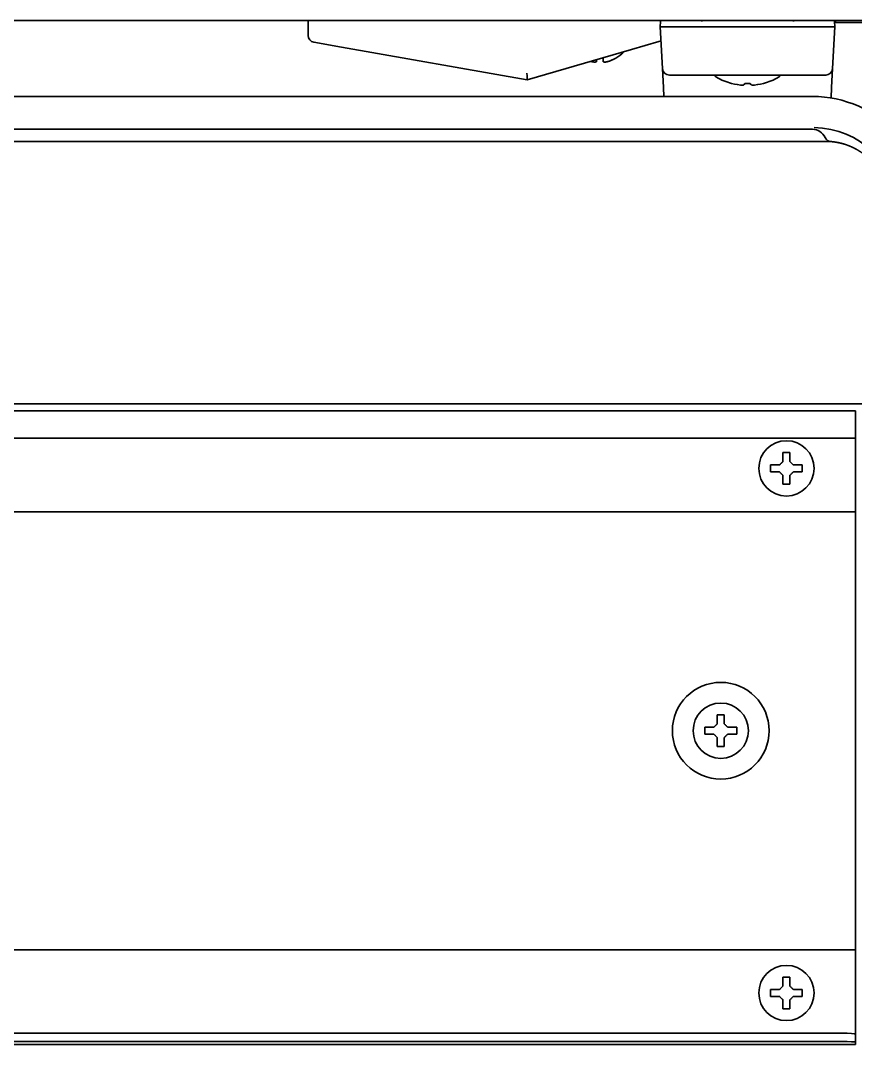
# Model space of a CAD drawing. Extents: x 53 to 4124, y 6244 to 10190.
# Drawn here: x 2777 to 2897.8, y 9927.7 to 10075.9 of the extents above; entities that cross this region are included whole.
import ezdxf

# ---------------------------------------------------------------- set-up
doc = ezdxf.new("R2010")
doc.units = 0
doc.header["$LTSCALE"] = 5
doc.layers.add('1', color=7, linetype='CONTINUOUS', true_color=0xffffff)
doc.layers.add('4', color=7, linetype='CONTINUOUS', true_color=0xffffff)

msp = doc.modelspace()

# ---------------------------------------------------------------- linework, layer by layer
at = {"layer": '1', "color": 7, "linetype": 'Continuous', "lineweight": 35}
for p, q in [((2902.57, 10075.89), (2766.69, 10075.89)), ((2818.56, 10073.73), (2818.56, 10075.89)), ((2869.53, 10074.98), (2869.55, 10075.74)), ((2869.84, 10068.93), (2869.53, 10074.98)), ((2875.52, 10075.74), (2875.52, 10075.89)), ((2888.78, 10074.98), (2875.52, 10074.98)), ((2894.77, 10074.98), (2894.46, 10068.93)), ((2894.75, 10075.74), (2894.77, 10074.98)), ((2894.75, 10075.61), (2897.7, 10075.61)), ((2894.89, 10075.89), (2894.89, 10075.61)), ((2897.7, 10075.61), (2902.68, 10075.61)), ((2823.39, 10072.04), (2819.39, 10072.75)), ((2850.27, 10067.3), (2823.39, 10072.04)), ((2869.34, 10072.85), (2865.34, 10071.68)), ((2865.34, 10071.68), (2850.27, 10067.3)), ((2863.08, 10070.45), (2863.08, 10070.42)), ((2869.99, 10066.21), (2869.84, 10068.93)), ((2894.46, 10068.93), (2894.31, 10066.21)), ((2875.84, 10067.98), (2870.84, 10067.98)), ((2888.46, 10067.98), (2875.84, 10067.98)), ((2893.46, 10067.98), (2888.46, 10067.98)), ((2870.06, 10064.9), (2869.99, 10066.21)), ((2881.55, 10066.52), (2881.55, 10066.52)), ((2882.75, 10066.52), (2882.75, 10066.52)), ((2884.45, 10066.78), (2884.45, 10066.77)), ((2894.31, 10066.21), (2894.23, 10064.68)), ((2274.78, 10020.39), (2903.78, 10020.39)), ((2897.78, 10019.37), (2280.78, 10019.37)), ((2897.78, 10019.37), (2897.78, 10019.15)), ((2897.78, 10019.15), (2897.78, 10015.61)), ((2897.78, 10015.61), (2897.78, 10015.42)), ((2280.78, 10015.42), (2897.78, 10015.42)), ((2897.78, 10015.42), (2897.78, 10005.79)), ((2885.48, 10011.06), (2885.48, 10011.56)), ((2890.08, 10011.56), (2890.08, 10011.06)), ((2885.48, 10010.56), (2885.48, 10011.06)), ((2890.08, 10011.06), (2890.08, 10010.56)), ((2897.78, 10004.79), (2897.78, 10005.79)), ((2897.78, 10004.79), (2280.78, 10004.79)), ((2897.78, 10002.59), (2897.78, 10004.79)), ((2897.78, 10002.59), (2897.78, 9943.59)), ((2875.98, 9973.09), (2875.98, 9973.59)), ((2875.98, 9972.59), (2875.98, 9973.09)), ((2880.58, 9973.59), (2880.58, 9973.09)), ((2880.58, 9973.09), (2880.58, 9972.59)), ((2897.78, 9941.39), (2897.78, 9943.59)), ((2897.78, 9941.39), (2280.78, 9941.39)), ((2897.78, 9940.39), (2897.78, 9941.39)), ((2897.78, 9940.39), (2897.78, 9929.87)), ((2885.48, 9935.13), (2885.48, 9935.63)), ((2890.08, 9935.63), (2890.08, 9935.13)), ((2885.48, 9934.63), (2885.48, 9935.13)), ((2890.08, 9935.13), (2890.08, 9934.63)), ((2897.78, 9929.87), (2897.78, 9929.18)), ((2282.78, 9929.32), (2895.78, 9929.32)), ((2282.78, 9928.12), (2895.78, 9928.12)), ((2897.78, 9929.18), (2897.78, 9927.98)), ((2280.78, 9927.67), (2897.78, 9927.67)), ((2897.78, 9927.67), (2897.78, 9927.98)), ((2897.78, 9927.67), (2897.78, 9927.67))]:
    msp.add_line(p, q, dxfattribs=at)
for centre, radius in [((2887.78, 10011.06), 4), ((2878.28, 9973.09), 7), ((2878.28, 9973.09), 4), ((2887.78, 9935.13), 4)]:
    msp.add_circle(centre, radius, dxfattribs=at)
for centre, radius, start, end in [((2819.56, 10073.73), 1, 180, 260), ((2869.06, 10073.81), 1, 286.2135, 304.9092), ((2860.58, 10074.51), 4.8, 301.5837, 318.7445), ((2870.84, 10068.98), 1, 183, 270), ((2893.46, 10068.98), 1, 270, 357), ((2877.9, 10068.1), 0.5, 194.6023, 240.3206), ((2882.15, 10075.56), 9.08, 240.3206, 255.3324), ((2882.15, 10075.56), 9.08, 284.6676, 299.6794), ((2886.4, 10068.1), 0.5, 299.6794, 345.3977)]:
    msp.add_arc(centre, radius, start, end, dxfattribs=at)
for centre, major_axis, ratio, start_param, end_param in [((2869.8, 10075.73), (0, 0.25), 1, 0.849971, 1.53589), ((2888.78, 10075.73), (0, -0.25), 0.000017, 1.605703, 2.291621), ((2894.5, 10075.73), (-0.25, 0), 1, 3.176499, 3.862418), ((2850.22, 10068.33), (0.06, -1.03), 0.002766, 4.763309, 6.282544), ((2879.85, 10075.56), (0, -8.79), 0.001207, 6.237649, 6.328721), ((2882.07, 10075.56), (0, -9.06), 0.993009, 6.033606, 6.225112), ((2881.49, 10075.56), (0, -9.06), 0.11804, 0.058074, 0.249579), ((2881.49, 10075.56), (0, -9.06), 0.115642, 0.058074, 0.249579), ((2882.15, 10075.56), (0, -8.79), 0.999999, 6.237649, 6.328721), ((2882.15, 10075.56), (0, 8.79), 0.999999, 3.141284, 3.187129), ((2882.81, 10075.56), (0, 9.06), 0.11804, 2.892014, 3.083519), ((2882.23, 10075.56), (0, 9.06), 0.993009, 3.199666, 3.391172), ((2882.23, 10075.56), (0, 9.06), 0.993291, 3.199666, 3.391172), ((2895.78, 9929.18), (-2, 0), 0.069756, 3.141593, 4.712389), ((2895.78, 9927.98), (2, 0), 0.069756, 0, 1.570796)]:
    msp.add_ellipse(centre, major_axis=major_axis, ratio=ratio, start_param=start_param, end_param=end_param, dxfattribs=at)
for points, knots in [([(2875.52, 10074.98), (2875.32, 10074.98), (2875.13, 10074.98), (2874.74, 10074.97), (2874.54, 10074.97), (2874.16, 10074.97), (2873.97, 10074.98), (2873.73, 10074.98), (2873.69, 10074.98), (2873.59, 10074.98), (2873.55, 10074.98), (2873.41, 10074.98), (2873.31, 10074.98), (2873.04, 10074.98), (2872.87, 10074.98), (2872.52, 10074.98), (2872.35, 10074.97), (2872.11, 10074.97), (2872.03, 10074.97), (2871.91, 10074.98), (2871.87, 10074.98), (2871.79, 10074.98), (2871.75, 10074.98), (2871.56, 10074.98), (2871.42, 10074.98), (2871.14, 10074.98), (2870.88, 10074.98), (2870.65, 10074.97), (2870.51, 10074.97), (2870.48, 10074.97), (2870.43, 10074.97), (2870.4, 10074.97), (2870.33, 10074.98), (2870.28, 10074.98), (2870.14, 10074.98), (2870.06, 10074.98), (2869.91, 10074.98), (2869.84, 10074.98), (2869.76, 10074.98), (2869.73, 10074.98), (2869.68, 10074.97), (2869.66, 10074.97), (2869.6, 10074.97), (2869.58, 10074.97), (2869.54, 10074.98), (2869.53, 10074.98), (2869.53, 10074.98)], [0, 0, 0, 0, 0.062581, 0.062581, 0.125162, 0.125162, 0.187743, 0.187743, 0.203388, 0.203388, 0.219033, 0.219033, 0.250323, 0.250323, 0.312904, 0.312904, 0.375485, 0.375485, 0.406775, 0.406775, 0.422421, 0.422421, 0.438066, 0.438066, 0.500647, 0.500647, 0.563228, 0.625808, 0.625808, 0.641454, 0.641454, 0.657099, 0.657099, 0.688389, 0.688389, 0.75097, 0.75097, 0.813551, 0.813551, 0.844841, 0.844841, 0.876132, 0.876132, 0.938713, 0.938713, 1, 1, 1, 1]), ([(2894.77, 10074.98), (2894.77, 10074.98), (2894.76, 10074.98), (2894.72, 10074.97), (2894.7, 10074.97), (2894.62, 10074.97), (2894.57, 10074.98), (2894.5, 10074.98), (2894.49, 10074.98), (2894.46, 10074.98), (2894.44, 10074.98), (2894.39, 10074.98), (2894.35, 10074.98), (2894.24, 10074.98), (2894.16, 10074.98), (2893.97, 10074.98), (2893.87, 10074.97), (2893.71, 10074.97), (2893.65, 10074.97), (2893.57, 10074.98), (2893.54, 10074.98), (2893.47, 10074.98), (2893.44, 10074.98), (2893.29, 10074.98), (2893.16, 10074.98), (2892.88, 10074.98), (2892.59, 10074.98), (2892.27, 10074.97), (2892.07, 10074.97), (2892.03, 10074.97), (2891.94, 10074.97), (2891.9, 10074.97), (2891.78, 10074.98), (2891.69, 10074.98), (2891.43, 10074.98), (2891.25, 10074.98), (2890.89, 10074.98), (2890.71, 10074.98), (2890.43, 10074.98), (2890.33, 10074.98), (2890.14, 10074.97), (2890.04, 10074.97), (2889.75, 10074.97), (2889.56, 10074.97), (2889.17, 10074.98), (2888.98, 10074.98), (2888.78, 10074.98)], [0, 0, 0, 0, 0.061226, 0.061226, 0.123811, 0.123811, 0.186396, 0.186396, 0.202042, 0.202042, 0.217689, 0.217689, 0.248981, 0.248981, 0.311566, 0.311566, 0.374151, 0.374151, 0.405443, 0.405443, 0.42109, 0.42109, 0.436736, 0.436736, 0.499321, 0.499321, 0.561906, 0.62449, 0.62449, 0.640137, 0.640137, 0.655783, 0.655783, 0.687075, 0.687075, 0.74966, 0.74966, 0.812245, 0.812245, 0.843538, 0.843538, 0.87483, 0.87483, 0.937415, 0.937415, 1, 1, 1, 1]), ([(2861.28, 10070.45), (2861.28, 10070.32), (2861.28, 10070.22), (2861.28, 10070.08), (2861.28, 10070.04), (2861.28, 10069.96), (2861.28, 10069.93), (2861.28, 10069.9)], [0, 0, 0, 0, 0.5, 0.5, 0.75, 0.75, 1, 1, 1, 1]), ([(2860.28, 10069.9), (2860.28, 10069.91), (2860.28, 10069.94), (2860.28, 10069.99), (2860.28, 10070.05), (2860.28, 10070.11), (2860.28, 10070.16), (2860.28, 10070.19), (2860.28, 10070.2)], [0, 0, 0, 0, 0.186129, 0.372258, 0.558386, 0.744515, 0.930644, 1, 1, 1, 1]), ([(2888.28, 10013.36), (2888.28, 10013.15), (2888.28, 10012.94), (2888.28, 10012.62), (2888.28, 10012.51), (2888.28, 10012.28), (2888.28, 10012.17), (2888.28, 10012.06)], [0, 0, 0, 0, 0.5, 0.5, 0.75, 0.75, 1, 1, 1, 1]), ([(2885.48, 10011.56), (2885.68, 10011.56), (2885.89, 10011.56), (2886.21, 10011.56), (2886.32, 10011.56), (2886.55, 10011.56), (2886.66, 10011.56), (2886.78, 10011.56)], [0, 0, 0, 0, 0.5, 0.5, 0.75, 0.75, 1, 1, 1, 1]), ([(2887.28, 10008.76), (2887.28, 10008.96), (2887.28, 10009.17), (2887.28, 10009.49), (2887.28, 10009.6), (2887.28, 10009.83), (2887.28, 10009.94), (2887.28, 10010.06)], [0, 0, 0, 0, 0.5, 0.5, 0.75, 0.75, 1, 1, 1, 1]), ([(2890.08, 10010.56), (2889.87, 10010.56), (2889.66, 10010.56), (2889.34, 10010.56), (2889.23, 10010.56), (2889, 10010.56), (2888.89, 10010.56), (2888.78, 10010.56)], [0, 0, 0, 0, 0.5, 0.5, 0.75, 0.75, 1, 1, 1, 1]), ([(2878.78, 9975.39), (2878.78, 9975.19), (2878.78, 9974.98), (2878.78, 9974.66), (2878.78, 9974.55), (2878.78, 9974.32), (2878.78, 9974.21), (2878.78, 9974.09)], [0, 0, 0, 0, 0.5, 0.5, 0.75, 0.75, 1, 1, 1, 1]), ([(2875.98, 9973.59), (2876.18, 9973.59), (2876.39, 9973.59), (2876.71, 9973.59), (2876.82, 9973.59), (2877.05, 9973.59), (2877.16, 9973.59), (2877.28, 9973.59)], [0, 0, 0, 0, 0.5, 0.5, 0.75, 0.75, 1, 1, 1, 1]), ([(2880.58, 9972.59), (2880.37, 9972.59), (2880.16, 9972.59), (2879.84, 9972.59), (2879.73, 9972.59), (2879.5, 9972.59), (2879.39, 9972.59), (2879.28, 9972.59)], [0, 0, 0, 0, 0.5, 0.5, 0.75, 0.75, 1, 1, 1, 1]), ([(2877.78, 9970.79), (2877.78, 9971), (2877.78, 9971.21), (2877.78, 9971.53), (2877.78, 9971.64), (2877.78, 9971.86), (2877.78, 9971.98), (2877.78, 9972.09)], [0, 0, 0, 0, 0.5, 0.5, 0.75, 0.75, 1, 1, 1, 1]), ([(2888.28, 9937.43), (2888.28, 9937.23), (2888.28, 9937.02), (2888.28, 9936.69), (2888.28, 9936.58), (2888.28, 9936.36), (2888.28, 9936.25), (2888.28, 9936.13)], [0, 0, 0, 0, 0.5, 0.5, 0.75, 0.75, 1, 1, 1, 1]), ([(2885.48, 9935.63), (2885.68, 9935.63), (2885.89, 9935.63), (2886.21, 9935.63), (2886.32, 9935.63), (2886.55, 9935.63), (2886.66, 9935.63), (2886.78, 9935.63)], [0, 0, 0, 0, 0.5, 0.5, 0.75, 0.75, 1, 1, 1, 1]), ([(2887.28, 9932.83), (2887.28, 9933.03), (2887.28, 9933.24), (2887.28, 9933.57), (2887.28, 9933.68), (2887.28, 9933.9), (2887.28, 9934.02), (2887.28, 9934.13)], [0, 0, 0, 0, 0.5, 0.5, 0.75, 0.75, 1, 1, 1, 1]), ([(2890.08, 9934.63), (2889.87, 9934.63), (2889.66, 9934.63), (2889.34, 9934.63), (2889.23, 9934.63), (2889, 9934.63), (2888.89, 9934.63), (2888.78, 9934.63)], [0, 0, 0, 0, 0.5, 0.5, 0.75, 0.75, 1, 1, 1, 1])]:
    msp.add_open_spline(points, degree=3, knots=knots, dxfattribs=at)
for points in [[(2861.78, 10069.9), (2861.83, 10069.91), (2861.94, 10069.94), (2862.1, 10069.99), (2862.26, 10070.05), (2862.41, 10070.11), (2862.57, 10070.18), (2862.72, 10070.25), (2862.89, 10070.34), (2863.01, 10070.41), (2863.08, 10070.45)], [(2859.53, 10069.97), (2859.61, 10069.94), (2859.69, 10069.92), (2859.78, 10069.9)], [(2859.78, 10069.9), (2859.8, 10069.89), (2859.85, 10069.89), (2859.93, 10069.88), (2860, 10069.88), (2860.07, 10069.88), (2860.14, 10069.88), (2860.21, 10069.89), (2860.25, 10069.89), (2860.28, 10069.9)], [(2861.28, 10069.9), (2861.3, 10069.89), (2861.35, 10069.89), (2861.42, 10069.88), (2861.49, 10069.88), (2861.56, 10069.88), (2861.63, 10069.88), (2861.7, 10069.89), (2861.75, 10069.89), (2861.78, 10069.9)], [(2887.28, 10012.06), (2887.28, 10012.11), (2887.28, 10012.22), (2887.28, 10012.38), (2887.28, 10012.54), (2887.28, 10012.69), (2887.28, 10012.85), (2887.28, 10013), (2887.28, 10013.17), (2887.28, 10013.29), (2887.28, 10013.36)], [(2887.28, 10013.36), (2887.44, 10013.36), (2887.78, 10013.36), (2888.11, 10013.36), (2888.28, 10013.36)], [(2886.78, 10011.56), (2886.8, 10011.58), (2886.85, 10011.63), (2886.92, 10011.7), (2886.99, 10011.77), (2887.06, 10011.84), (2887.13, 10011.91), (2887.2, 10011.98), (2887.25, 10012.03), (2887.28, 10012.06)], [(2888.28, 10012.06), (2888.3, 10012.03), (2888.35, 10011.98), (2888.43, 10011.9), (2888.5, 10011.83), (2888.57, 10011.76), (2888.64, 10011.69), (2888.71, 10011.62), (2888.75, 10011.58), (2888.78, 10011.56)], [(2888.78, 10011.56), (2888.83, 10011.56), (2888.94, 10011.56), (2889.1, 10011.56), (2889.26, 10011.56), (2889.41, 10011.56), (2889.57, 10011.56), (2889.72, 10011.56), (2889.89, 10011.56), (2890.01, 10011.56), (2890.08, 10011.56)], [(2886.78, 10010.56), (2886.72, 10010.56), (2886.61, 10010.56), (2886.45, 10010.56), (2886.29, 10010.56), (2886.14, 10010.56), (2885.99, 10010.56), (2885.83, 10010.56), (2885.66, 10010.56), (2885.54, 10010.56), (2885.48, 10010.56)], [(2887.28, 10010.06), (2887.25, 10010.08), (2887.2, 10010.13), (2887.12, 10010.21), (2887.05, 10010.28), (2886.98, 10010.35), (2886.91, 10010.42), (2886.84, 10010.49), (2886.8, 10010.53), (2886.78, 10010.56)], [(2888.78, 10010.56), (2888.75, 10010.53), (2888.7, 10010.48), (2888.63, 10010.41), (2888.56, 10010.34), (2888.49, 10010.27), (2888.42, 10010.2), (2888.35, 10010.13), (2888.3, 10010.08), (2888.28, 10010.06)], [(2888.28, 10010.06), (2888.28, 10010), (2888.28, 10009.89), (2888.28, 10009.73), (2888.28, 10009.57), (2888.28, 10009.42), (2888.28, 10009.27), (2888.28, 10009.11), (2888.28, 10008.94), (2888.28, 10008.82), (2888.28, 10008.76)], [(2888.28, 10008.76), (2888.11, 10008.76), (2887.78, 10008.76), (2887.44, 10008.76), (2887.28, 10008.76)], [(2877.28, 9973.59), (2877.3, 9973.62), (2877.35, 9973.66), (2877.42, 9973.74), (2877.49, 9973.81), (2877.56, 9973.88), (2877.63, 9973.95), (2877.7, 9974.02), (2877.75, 9974.07), (2877.78, 9974.09)], [(2877.78, 9974.09), (2877.78, 9974.15), (2877.78, 9974.26), (2877.78, 9974.42), (2877.78, 9974.58), (2877.78, 9974.73), (2877.78, 9974.88), (2877.78, 9975.04), (2877.78, 9975.21), (2877.78, 9975.33), (2877.78, 9975.39)], [(2877.78, 9975.39), (2877.94, 9975.39), (2878.28, 9975.39), (2878.61, 9975.39), (2878.78, 9975.39)], [(2878.78, 9974.09), (2878.8, 9974.07), (2878.85, 9974.02), (2878.93, 9973.94), (2879, 9973.87), (2879.07, 9973.8), (2879.14, 9973.73), (2879.21, 9973.66), (2879.25, 9973.62), (2879.28, 9973.59)], [(2877.28, 9972.59), (2877.22, 9972.59), (2877.11, 9972.59), (2876.95, 9972.59), (2876.79, 9972.59), (2876.64, 9972.59), (2876.49, 9972.59), (2876.33, 9972.59), (2876.16, 9972.59), (2876.04, 9972.59), (2875.98, 9972.59)], [(2877.78, 9972.09), (2877.75, 9972.12), (2877.7, 9972.17), (2877.62, 9972.24), (2877.55, 9972.32), (2877.48, 9972.39), (2877.41, 9972.46), (2877.34, 9972.52), (2877.3, 9972.57), (2877.28, 9972.59)], [(2879.28, 9972.59), (2879.25, 9972.57), (2879.2, 9972.52), (2879.13, 9972.45), (2879.06, 9972.38), (2878.99, 9972.31), (2878.92, 9972.24), (2878.85, 9972.16), (2878.8, 9972.12), (2878.78, 9972.09)], [(2879.28, 9973.59), (2879.33, 9973.59), (2879.44, 9973.59), (2879.6, 9973.59), (2879.76, 9973.59), (2879.91, 9973.59), (2880.07, 9973.59), (2880.22, 9973.59), (2880.39, 9973.59), (2880.51, 9973.59), (2880.58, 9973.59)], [(2878.78, 9972.09), (2878.78, 9972.04), (2878.78, 9971.93), (2878.78, 9971.77), (2878.78, 9971.61), (2878.78, 9971.46), (2878.78, 9971.3), (2878.78, 9971.15), (2878.78, 9970.98), (2878.78, 9970.86), (2878.78, 9970.79)], [(2878.78, 9970.79), (2878.61, 9970.79), (2878.28, 9970.79), (2877.94, 9970.79), (2877.78, 9970.79)], [(2887.28, 9936.13), (2887.28, 9936.19), (2887.28, 9936.29), (2887.28, 9936.45), (2887.28, 9936.61), (2887.28, 9936.77), (2887.28, 9936.92), (2887.28, 9937.08), (2887.28, 9937.24), (2887.28, 9937.37), (2887.28, 9937.43)], [(2887.28, 9937.43), (2887.44, 9937.43), (2887.78, 9937.43), (2888.11, 9937.43), (2888.28, 9937.43)], [(2886.78, 9935.63), (2886.8, 9935.65), (2886.85, 9935.7), (2886.92, 9935.77), (2886.99, 9935.84), (2887.06, 9935.92), (2887.13, 9935.99), (2887.2, 9936.06), (2887.25, 9936.11), (2887.28, 9936.13)], [(2888.28, 9936.13), (2888.3, 9936.1), (2888.35, 9936.05), (2888.43, 9935.98), (2888.5, 9935.91), (2888.57, 9935.84), (2888.64, 9935.77), (2888.71, 9935.7), (2888.75, 9935.65), (2888.78, 9935.63)], [(2888.78, 9935.63), (2888.83, 9935.63), (2888.94, 9935.63), (2889.1, 9935.63), (2889.26, 9935.63), (2889.41, 9935.63), (2889.57, 9935.63), (2889.72, 9935.63), (2889.89, 9935.63), (2890.01, 9935.63), (2890.08, 9935.63)], [(2886.78, 9934.63), (2886.72, 9934.63), (2886.61, 9934.63), (2886.45, 9934.63), (2886.29, 9934.63), (2886.14, 9934.63), (2885.99, 9934.63), (2885.83, 9934.63), (2885.66, 9934.63), (2885.54, 9934.63), (2885.48, 9934.63)], [(2887.28, 9934.13), (2887.25, 9934.16), (2887.2, 9934.21), (2887.12, 9934.28), (2887.05, 9934.35), (2886.98, 9934.42), (2886.91, 9934.49), (2886.84, 9934.56), (2886.8, 9934.61), (2886.78, 9934.63)], [(2888.78, 9934.63), (2888.75, 9934.61), (2888.7, 9934.56), (2888.63, 9934.49), (2888.56, 9934.42), (2888.49, 9934.35), (2888.42, 9934.27), (2888.35, 9934.2), (2888.3, 9934.15), (2888.28, 9934.13)], [(2888.28, 9934.13), (2888.28, 9934.08), (2888.28, 9933.97), (2888.28, 9933.81), (2888.28, 9933.65), (2888.28, 9933.49), (2888.28, 9933.34), (2888.28, 9933.18), (2888.28, 9933.02), (2888.28, 9932.89), (2888.28, 9932.83)], [(2888.28, 9932.83), (2888.11, 9932.83), (2887.78, 9932.83), (2887.44, 9932.83), (2887.28, 9932.83)]]:
    msp.add_open_spline(points, degree=3, dxfattribs=at)
at = {"layer": '4', "color": 7, "linetype": 'Continuous', "lineweight": 35}
for p, q in [((2891.53, 10064.9), (2623.43, 10064.9)), ((2287.01, 10060.14), (2891.54, 10060.14)), ((2285.04, 10058.39), (2893.51, 10058.39))]:
    msp.add_line(p, q, dxfattribs=at)
for centre, radius, start, end in [((2891.53, 10048.39), 16.51, 42.1021, 90), ((2891.54, 10058.14), 2, 23.9946, 90), ((2891.78, 10048.39), 11.99, 0, 90), ((2894.28, 10059.36), 1, 203.9946, 265.5573)]:
    msp.add_arc(centre, radius, start, end, dxfattribs=at)
msp.add_open_spline([(2893.51, 10058.39), (2893.52, 10058.39), (2893.55, 10058.39), (2893.6, 10058.39), (2893.65, 10058.39), (2893.7, 10058.39), (2893.75, 10058.39), (2893.79, 10058.39), (2893.84, 10058.39), (2893.89, 10058.39), (2893.94, 10058.38), (2893.99, 10058.38), (2894.04, 10058.38), (2894.09, 10058.37), (2894.13, 10058.37), (2894.18, 10058.37), (2894.23, 10058.36), (2894.28, 10058.36), (2894.33, 10058.36), (2894.38, 10058.35), (2894.43, 10058.35), (2894.48, 10058.34), (2894.53, 10058.33), (2894.58, 10058.33), (2894.63, 10058.32), (2894.68, 10058.32), (2894.73, 10058.31), (2894.78, 10058.3), (2894.83, 10058.29), (2894.89, 10058.29), (2894.94, 10058.28), (2894.99, 10058.27), (2895.04, 10058.26), (2895.09, 10058.25), (2895.14, 10058.24), (2895.19, 10058.23), (2895.24, 10058.22), (2895.3, 10058.21), (2895.35, 10058.2), (2895.4, 10058.19), (2895.45, 10058.18), (2895.5, 10058.17), (2895.56, 10058.16), (2895.61, 10058.14), (2895.66, 10058.13), (2895.71, 10058.12), (2895.76, 10058.11), (2895.82, 10058.09), (2895.87, 10058.08), (2895.92, 10058.06), (2895.97, 10058.05), (2896.03, 10058.03), (2896.08, 10058.02), (2896.13, 10058), (2896.19, 10057.99), (2896.24, 10057.97), (2896.29, 10057.95), (2896.34, 10057.93), (2896.4, 10057.92), (2896.45, 10057.9), (2896.5, 10057.88), (2896.56, 10057.86), (2896.61, 10057.84), (2896.66, 10057.82), (2896.71, 10057.8), (2896.77, 10057.78), (2896.82, 10057.76), (2896.87, 10057.74), (2896.93, 10057.72), (2896.98, 10057.7), (2897.03, 10057.67), (2897.09, 10057.65), (2897.14, 10057.63), (2897.19, 10057.6), (2897.25, 10057.58), (2897.3, 10057.56), (2897.35, 10057.53), (2897.4, 10057.51), (2897.46, 10057.48), (2897.51, 10057.45), (2897.56, 10057.43), (2897.62, 10057.4), (2897.67, 10057.37), (2897.72, 10057.35), (2897.77, 10057.32), (2897.83, 10057.29), (2897.88, 10057.26), (2897.93, 10057.23), (2897.99, 10057.2), (2898.04, 10057.17), (2898.09, 10057.14), (2898.14, 10057.11), (2898.19, 10057.08), (2898.25, 10057.04), (2898.3, 10057.01), (2898.35, 10056.98), (2898.4, 10056.95), (2898.45, 10056.91), (2898.51, 10056.88), (2898.56, 10056.84), (2898.61, 10056.81), (2898.66, 10056.77), (2898.71, 10056.74), (2898.76, 10056.7), (2898.81, 10056.66), (2898.86, 10056.63), (2898.91, 10056.59), (2898.96, 10056.55), (2899.01, 10056.51), (2899.06, 10056.47), (2899.11, 10056.43), (2899.16, 10056.39), (2899.21, 10056.35), (2899.26, 10056.31), (2899.31, 10056.27), (2899.36, 10056.23), (2899.41, 10056.19), (2899.46, 10056.14), (2899.51, 10056.1), (2899.56, 10056.06), (2899.6, 10056.01), (2899.65, 10055.97), (2899.7, 10055.92), (2899.75, 10055.88), (2899.79, 10055.83), (2899.84, 10055.79), (2899.89, 10055.74), (2899.94, 10055.69), (2899.98, 10055.64), (2900.03, 10055.6), (2900.07, 10055.55), (2900.12, 10055.5), (2900.16, 10055.45), (2900.21, 10055.4), (2900.25, 10055.35), (2900.3, 10055.3), (2900.34, 10055.25), (2900.39, 10055.2), (2900.43, 10055.14), (2900.47, 10055.09), (2900.52, 10055.04), (2900.56, 10054.99), (2900.6, 10054.93), (2900.64, 10054.88), (2900.69, 10054.82), (2900.73, 10054.77), (2900.77, 10054.71), (2900.81, 10054.66), (2900.85, 10054.6), (2900.89, 10054.54), (2900.93, 10054.48), (2900.97, 10054.43), (2901.01, 10054.37), (2901.05, 10054.31), (2901.08, 10054.25), (2901.12, 10054.19), (2901.16, 10054.13), (2901.2, 10054.07), (2901.23, 10054.01), (2901.27, 10053.95), (2901.3, 10053.89), (2901.34, 10053.83), (2901.38, 10053.76), (2901.41, 10053.7), (2901.44, 10053.64), (2901.48, 10053.57), (2901.51, 10053.51), (2901.54, 10053.44), (2901.58, 10053.38), (2901.61, 10053.31), (2901.64, 10053.25), (2901.67, 10053.18), (2901.7, 10053.12), (2901.73, 10053.05), (2901.76, 10052.98), (2901.79, 10052.92), (2901.82, 10052.85), (2901.85, 10052.78), (2901.87, 10052.71), (2901.9, 10052.64), (2901.93, 10052.57), (2901.95, 10052.5), (2901.98, 10052.43), (2902, 10052.36), (2902.03, 10052.29), (2902.05, 10052.22), (2902.08, 10052.15), (2902.1, 10052.08), (2902.12, 10052), (2902.14, 10051.93), (2902.16, 10051.86), (2902.18, 10051.79), (2902.2, 10051.71), (2902.22, 10051.64), (2902.24, 10051.56), (2902.26, 10051.49), (2902.28, 10051.42), (2902.29, 10051.34), (2902.31, 10051.27), (2902.33, 10051.19), (2902.34, 10051.11), (2902.36, 10051.04), (2902.37, 10050.96), (2902.38, 10050.88), (2902.4, 10050.81), (2902.41, 10050.73), (2902.42, 10050.65), (2902.43, 10050.58), (2902.44, 10050.5), (2902.45, 10050.42), (2902.46, 10050.34), (2902.47, 10050.26), (2902.47, 10050.18), (2902.48, 10050.11), (2902.48, 10050.03), (2902.49, 10049.95), (2902.49, 10049.87), (2902.5, 10049.79), (2902.5, 10049.73), (2902.5, 10049.71)], degree=3, knots=[0, 0, 0, 0, 0.003426, 0.006864, 0.010312, 0.013771, 0.017242, 0.020723, 0.024215, 0.027718, 0.031232, 0.034757, 0.038292, 0.041839, 0.045397, 0.048966, 0.052545, 0.056136, 0.059737, 0.063349, 0.066973, 0.070607, 0.074252, 0.077908, 0.081575, 0.085253, 0.088942, 0.092642, 0.096353, 0.100075, 0.103807, 0.107551, 0.111306, 0.115071, 0.118848, 0.122635, 0.126433, 0.130243, 0.134063, 0.137894, 0.141736, 0.145589, 0.149453, 0.153328, 0.157214, 0.16111, 0.165018, 0.168937, 0.172866, 0.176807, 0.180759, 0.184721, 0.188694, 0.192679, 0.196674, 0.20068, 0.204697, 0.208725, 0.212764, 0.216814, 0.220875, 0.224947, 0.22903, 0.233124, 0.237228, 0.241344, 0.245471, 0.249608, 0.253756, 0.257916, 0.262086, 0.266267, 0.27046, 0.274663, 0.278877, 0.283102, 0.287338, 0.291585, 0.295843, 0.300112, 0.304392, 0.308682, 0.312984, 0.317297, 0.32162, 0.325955, 0.3303, 0.334656, 0.339024, 0.343402, 0.347791, 0.352191, 0.356603, 0.361025, 0.365458, 0.369902, 0.374356, 0.378822, 0.383299, 0.387787, 0.392286, 0.396795, 0.401316, 0.405847, 0.41039, 0.414943, 0.419508, 0.424083, 0.428669, 0.433266, 0.437874, 0.442494, 0.447124, 0.451765, 0.456417, 0.461079, 0.465753, 0.470438, 0.475134, 0.47984, 0.484558, 0.489287, 0.494026, 0.498777, 0.503538, 0.50831, 0.513094, 0.517888, 0.522693, 0.527509, 0.532336, 0.537174, 0.542023, 0.546883, 0.551754, 0.556636, 0.561529, 0.566433, 0.571347, 0.576273, 0.581209, 0.586157, 0.591115, 0.596085, 0.601065, 0.606057, 0.611059, 0.616072, 0.621096, 0.626131, 0.631177, 0.636234, 0.641302, 0.646381, 0.651471, 0.656572, 0.661684, 0.666807, 0.67194, 0.677085, 0.68224, 0.687407, 0.692584, 0.697773, 0.702972, 0.708182, 0.713404, 0.718636, 0.723879, 0.729133, 0.734398, 0.739674, 0.744961, 0.750259, 0.755568, 0.760888, 0.766219, 0.77156, 0.776913, 0.782277, 0.787651, 0.793037, 0.798433, 0.803841, 0.809259, 0.814688, 0.820129, 0.82558, 0.831042, 0.836515, 0.841999, 0.847494, 0.853, 0.858517, 0.864045, 0.869584, 0.875134, 0.880695, 0.886266, 0.891849, 0.897442, 0.903047, 0.908663, 0.914289, 0.919926, 0.925575, 0.931234, 0.936904, 0.942586, 0.948278, 0.953981, 0.959695, 0.96542, 0.971156, 0.976903, 0.982661, 0.988429, 0.994209, 1, 1, 1, 1], dxfattribs=at)

doc.saveas('drawing.dxf')
